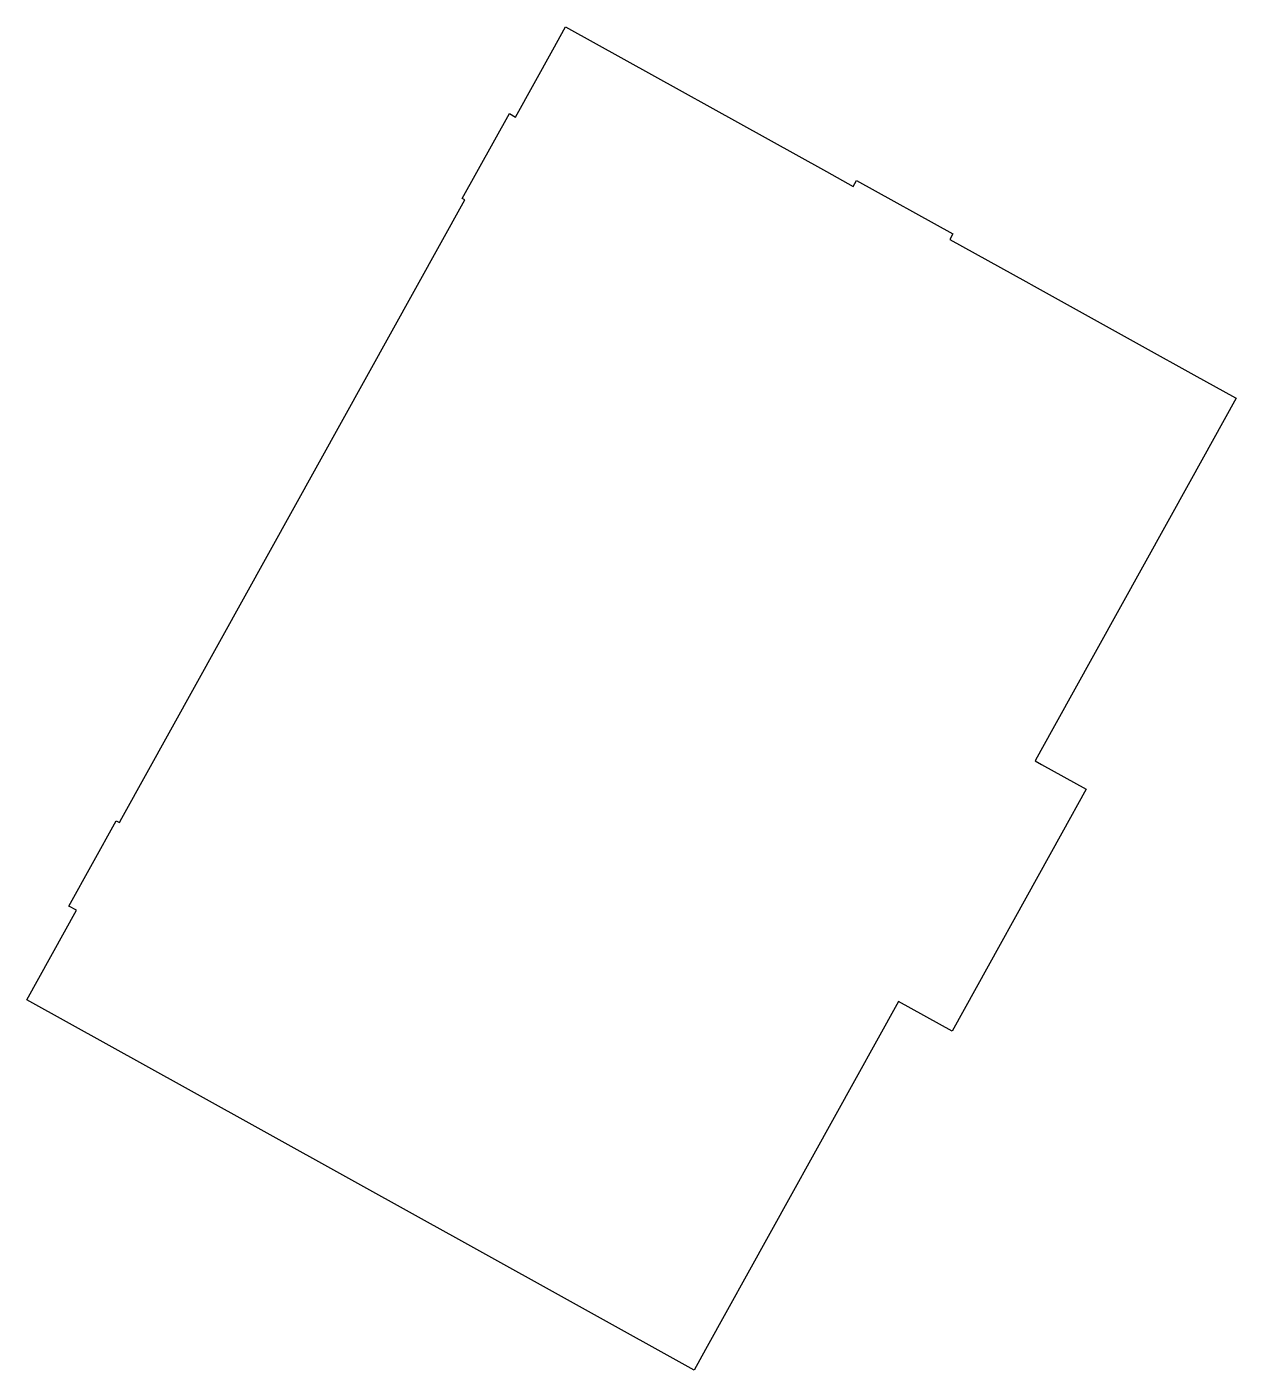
# Model space of a CAD drawing. Extents: x 988957 to 989379, y 213452 to 213920.
import ezdxf

# ---------------------------------------------------------------- set-up
doc = ezdxf.new("R2010")
doc.units = 21
doc.layers.add('PUBLIC_FOOTPRINT', color=4, linetype='Continuous')

msp = doc.modelspace()

# ---------------------------------------------------------------- linework, layer by layer
at = {"layer": 'PUBLIC_FOOTPRINT'}
msp.add_lwpolyline([(989145.17, 213920.28), (989236.08, 213869.85), (989245.45, 213864.65), (989246.63, 213866.78), (989280.14, 213848.18), (989279.08, 213846.27), (989305.59, 213831.56), (989308.47, 213829.96), (989346.11, 213809.08), (989364.17, 213799.06), (989378.68, 213791.01), (989378.87, 213790.91), (989362.75, 213761.86), (989322.07, 213688.52), (989310.82, 213668.24), (989308.8, 213664.61), (989311.06, 213663.36), (989326.63, 213654.72), (989318.11, 213639.37), (989279.89, 213570.47), (989261.25, 213580.81), (989194.01, 213459.6), (989190, 213452.38), (989152.13, 213473.39), (989108.05, 213497.84), (989096.05, 213504.5), (989013.82, 213550.12), (988957.49, 213581.37), (988974.79, 213612.55), (988972.12, 213614.03), (988988.61, 213643.75), (988989.74, 213643.12), (988990.57, 213644.61), (989110.05, 213860), (989109.21, 213860.46), (989125.63, 213890.05), (989127.75, 213888.88), (989140.71, 213912.24)], close=True, dxfattribs=at)

doc.saveas('drawing.dxf')
